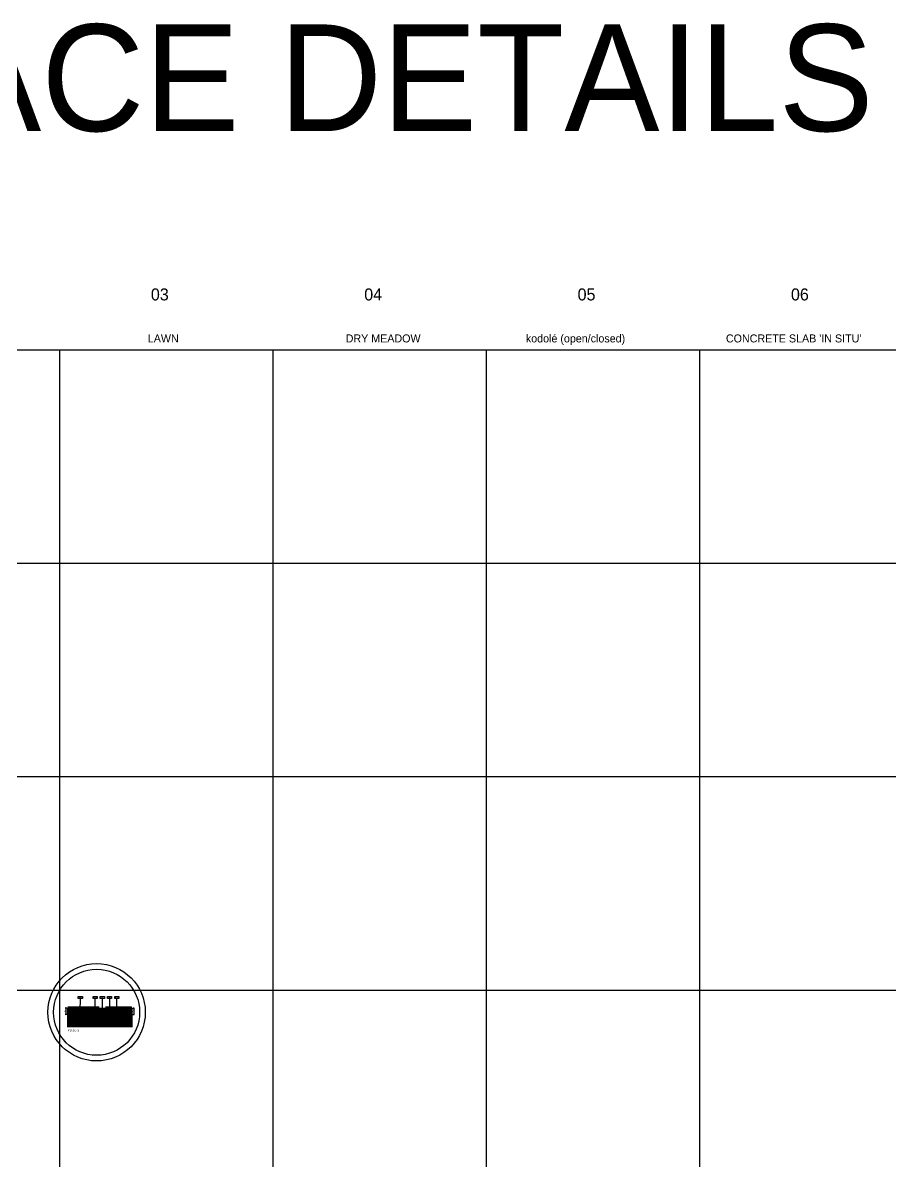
# Model space of a CAD drawing. Header units: metres. Extents: x -325 to 301, y -147 to 149.
# Drawn here: x 40.5 to 81.2, y 95.4 to 148.8 of the extents above; entities that cross this region are included whole.
import ezdxf

# ---------------------------------------------------------------- set-up
doc = ezdxf.new("R2010")
doc.units = ezdxf.units.M
doc.linetypes.add('ACAD_ISO03W100', pattern=[30, 12, -18])
doc.layers.get('Defpoints').update_dxf_attribs({"lineweight": 13})
doc.layers.add('-aux', color=50, linetype='Continuous', plot=False)
doc.layers.add('-AUX_MON', color=3, linetype='Continuous', plot=False)
doc.layers.add('0-TX-1_25', color=7, linetype='Continuous', true_color=0x3f4f7f)
doc.layers.add('3-TR-paviment fort', color=7, linetype='Continuous', true_color=0xd1d1d1)
for name, color, linetype in [('02-L-Geotextile', 32, 'Continuous'), ('1-SECCIÓ', 1, 'Continuous'), ('A-KEYPLAN_HATCH', 7, 'Continuous'), ('A_TEXT_2', 7, 'Continuous'), ('EIT_0 Llegenda', 7, 'Continuous'), ('EIT_3 TR terra vegetal', 45, 'Continuous')]:
    doc.layers.add(name, color=color, linetype=linetype)
doc.layers.add('03-TR-Paviment_04_Dry Meadow', color=7, linetype='Continuous', lineweight=5, true_color=0xd8dd88)
doc.layers.add('3-TR tot_u', color=7, linetype='Continuous', lineweight=5, true_color=0x787878)
for name, color, linetype, lineweight in [('1-CM', 7, 'Continuous', 0), ('3-TR Formigó', 252, 'Continuous', 0), ('3-TR Seleccionat', 44, 'Continuous', 0)]:
    doc.layers.add(name, color=color, linetype=linetype, lineweight=lineweight)
doc.styles.get("Standard").update_dxf_attribs({"font": 'arial.ttf'})
doc.styles.add('x-llegenda materials$0$ENGRAVERS', font='TT0586M.TTF')
doc.dimstyles.new('ISO-25', dxfattribs={"dimtxt": 0.1, "dimasz": 0.1, "dimexe": 0.1, "dimexo": 0.1, "dimgap": 0.1, "dimtad": 1, "dimdec": 0, "dimlfac": 100, "dimzin": 9, "dimtxsty": 'Standard', "dimblk": 'OBLIQUE', "dimcen": 0.1, "dimadec": 0, "dimazin": 0, "dimtfac": 1, "dimtdec": 0, "dimtmove": 0, "dimatfit": 3, "dimldrblk": 'OBLIQUE', "dimfxl": 1, "dimarcsym": 0})
pattern_1 = [(45, (20, -0.359431), (-0.0070710678, 0.0070710678), []), (135, (20, -0.359431), (-0.0070710678, -0.0070710678), [])]

# ---------------------------------------------------------------- blocks, each defined once
blk = doc.blocks.new('hatch keyplan 2')
at = {"layer": 'A-KEYPLAN_HATCH'}
blk.add_lwpolyline([(0, 0.0055), (0.0129, 0.0055), (0.0129, 0), (0, 0)], close=True, dxfattribs=at)
blk = doc.blocks.new('hatch keyplan')
at = {"layer": 'A-KEYPLAN_HATCH'}
blk.add_blockref('hatch keyplan 2', (1.4306, 0.8521), dxfattribs=at)
blk = doc.blocks.new('B-CB03')
at = {"layer": 'A-KEYPLAN_HATCH'}
blk.add_blockref('hatch keyplan', (-1.4306, -0.8521), dxfattribs=at)
at = {"layer": 'A_TEXT_2', "insert": (-0.0008, 0.004), "char_height": 0.0025, "attachment_point": 1}
blk.add_mtext_dynamic_manual_height_columns('\\pi0.00128;{\\fArial|b1|i0|c0|p34;B}CB-03', width=0.014562, gutter_width=0.015, heights=[0], dxfattribs=at)
blk = doc.blocks.new('B-CB01')
at = {"layer": 'A-KEYPLAN_HATCH'}
blk.add_blockref('hatch keyplan', (-1.4306, -0.8521), dxfattribs=at)
at = {"layer": 'A_TEXT_2', "insert": (-0.0008, 0.0041), "char_height": 0.0025, "attachment_point": 1}
blk.add_mtext_dynamic_manual_height_columns('\\pi0.00152;{\\fArial|b1|i0|c0|p34;B}CB-01', width=0.014562, gutter_width=0.015, heights=[0], dxfattribs=at)
blk = doc.blocks.new('K02')
at = {"layer": 'A-KEYPLAN_HATCH'}
blk.add_blockref('hatch keyplan', (-1.4306, -0.8521), dxfattribs=at)
at = {"layer": 'A_TEXT_2', "insert": (-0.0008, 0.004), "char_height": 0.0025, "attachment_point": 1}
blk.add_mtext_dynamic_manual_height_columns('\\pi0.00244;{\\fArial|b1|i0|c0|p34;K}C-03', width=0.014562, gutter_width=0.015, heights=[0], dxfattribs=at)
blk = doc.blocks.new('POINT')
at = {"layer": '0-TX-1_25'}
h = blk.add_hatch(dxfattribs=at)
h.set_pattern_fill('ANGLE', color=256)
h.set_pattern_definition([(0, (-83.747, -12.726), (0, 6.985), [5.08, -1.905]), (90, (-83.747, -12.726), (-6.985, 4e-16), [5.08, -1.905])])
edge = h.paths.add_edge_path()
edge.add_arc((0, 0), 0.0075, 0, 360)
h = blk.add_hatch(color=256, dxfattribs=at)
h.dxf.hatch_style = 1
edge = h.paths.add_edge_path()
edge.add_arc((0, 0), 0.0075, 0, 360)
blk.add_circle((0, 0), 0.0075, dxfattribs=at)
blk = doc.blocks.new('B-V02')
at = {"layer": 'A-KEYPLAN_HATCH'}
blk.add_blockref('hatch keyplan', (-1.4306, -0.8521), dxfattribs=at)
at = {"layer": 'A_TEXT_2', "insert": (-0.0008, 0.0041), "char_height": 0.0025, "attachment_point": 1}
blk.add_mtext_dynamic_manual_height_columns('\\pi0.00255;{\\fArial|b1|i0|c0|p34;B}V-02', width=0.014562, gutter_width=0.015, heights=[0], dxfattribs=at)
blk = doc.blocks.new('_Oblique')
at = {"color": 0, "lineweight": -2}
blk.add_line((-0.5, -0.5), (0.5, 0.5), dxfattribs=at)
blk = doc.blocks.new('*D975')
at = {"layer": '0-TX-1_25', "color": 0, "lineweight": -2, "transparency": 16777216}
for p, q in [((45.632, 102.614), (45.724, 102.614)), ((45.699, 102.614), (45.699, 102.314)), ((45.632, 102.314), (45.724, 102.314))]:
    blk.add_line(p, q, dxfattribs=at)
at = {"layer": 'Defpoints', "color": 0, "transparency": 16777216}
for p in [(45.607, 102.614), (45.607, 102.314), (45.699, 102.314)]:
    blk.add_point(p, dxfattribs=at)
at = {"layer": '0-TX-1_25', "color": 0, "lineweight": -2, "transparency": 16777216, "xscale": 0.025, "yscale": 0.025, "zscale": 0.025}
for p, rotation in [((45.699, 102.614), 90), ((45.699, 102.314), 270)]:
    blk.add_blockref('_Oblique', p, dxfattribs=dict(at, rotation=rotation))
at = {"layer": '0-TX-1_25', "color": 0, "transparency": 16777216, "insert": (45.656, 102.464), "char_height": 0.035, "attachment_point": 5, "rotation": 90}
blk.add_mtext('30', dxfattribs=at)
blk = doc.blocks.new('*D976')
at = {"layer": '0-TX-1_25', "color": 0, "lineweight": -2, "transparency": 16777216}
for p, q in [((42.573, 102.614), (42.484, 102.614)), ((42.509, 102.614), (42.509, 102.314)), ((42.573, 102.314), (42.484, 102.314))]:
    blk.add_line(p, q, dxfattribs=at)
at = {"layer": 'Defpoints', "color": 0, "transparency": 16777216}
for p in [(42.598, 102.614), (42.509, 102.314), (42.598, 102.314)]:
    blk.add_point(p, dxfattribs=at)
at = {"layer": '0-TX-1_25', "color": 0, "lineweight": -2, "transparency": 16777216, "xscale": 0.025, "yscale": 0.025, "zscale": 0.025}
for p, rotation in [((42.509, 102.614), 90), ((42.509, 102.314), 270)]:
    blk.add_blockref('_Oblique', p, dxfattribs=dict(at, rotation=rotation))
at = {"layer": '0-TX-1_25', "color": 0, "transparency": 16777216, "insert": (42.467, 102.464), "char_height": 0.035, "attachment_point": 5, "rotation": 90}
blk.add_mtext('30', dxfattribs=at)

msp = doc.modelspace()

# ---------------------------------------------------------------- hatches: boundary and pattern name
at = {"layer": '3-TR Formigó'}
h = msp.add_hatch(dxfattribs=at)
h.set_pattern_fill('ANSI31', color=256, scale=0.003, angle=234.1752, style=0)
h.set_pattern_definition([(279.17524, (47.16366, 102.213655), (0.00940313, 0.001518806), [])])
h.paths.add_polyline_path([(44.386, 102.502), (44.072, 102.502), (44.03, 102.314), (44.441, 102.314)])
at = {"layer": '3-TR Seleccionat'}
h = msp.add_hatch(dxfattribs=at)
h.set_pattern_fill('ANSI31', color=256, scale=0.002, angle=225, style=0)
h.set_pattern_definition([(270, (-172.460192, 49.4051484), (0.00635, -2e-18), [])])
h.paths.add_polyline_path([(45.607, 102.114), (45.607, 102.314), (43.989, 102.314), (42.598, 102.314), (42.598, 101.713), (45.607, 101.714)])
at = {"layer": '3-TR tot_u'}
h = msp.add_hatch(dxfattribs=at)
h.set_pattern_fill('AR-CONC', color=256, scale=9e-05, angle=90.2664)
h.set_pattern_definition([(140.266414, (-39.359153, 79.707074), (0.0013582613, 0.0164031132), [0.0017145, -0.0188595]), (85.266414, (-39.359153, 79.707074), (-0.0171801815, -0.0032518273), [0.0013716, -0.0150876526]), (190.71786, (-39.35904, 79.708441), (-0.0158219194, 0.0131512858), [0.0014571008, -0.016028122]), (136.450614, (-39.363725, 79.707053), (0.003670327, 0.024414444), [0.00257175, -0.02828925]), (186.901972, (-39.36342, 79.709088), (-0.0223674596, 0.021262598), [0.002185652, -0.024042205]), (81.450565, (-39.363725, 79.707053), (-0.0223674596, 0.021262598), [0.002057397, -0.022631376]), (111.266414, (-39.362592, 79.709344), (0.0091403206, 0.0136879438), [0.0017145, -0.0188595]), (56.266414, (-39.362592, 79.709344), (-0.0166026007, 0.0054850432), [0.0013716, -0.0150876]), (161.71786, (-39.36183, 79.710485), (-0.0074622802, 0.019172987), [0.0014571008, -0.0160280944]), (127.766414, (-39.359153, 79.7070743), (-0.00761116375, 0.0002425866), [0, -0.01490472, 0, -0.0153162, 0, -0.01514475]), (97.766414, (-39.359153, 79.707074), (-0.009044117, 0.0059717809), [0, -0.00873252, 0, -0.01456182, 0, -0.00577215]), (57.766414, (-39.359129, 79.7019766), (0.0004588393, 0.012205419), [0, -0.005715, 0, -0.0178308, 0, -0.0236601]), (47.766414, (-39.359119, 79.699691), (-0.0023503487, 0.0133208417), [0, -0.0074295, 0, -0.01184148, 0, -0.0168021])])
h.paths.add_polyline_path([(44.386, 102.502), (44.379, 102.534), (44.079, 102.534), (44.072, 102.502)])
at = {"layer": '3-TR-paviment fort'}
msp.add_hatch(color=256, dxfattribs=at).paths.add_polyline_path([(44.079, 102.614), (44.379, 102.613), (44.379, 102.533), (44.08, 102.534)])
at = {"layer": 'EIT_3 TR terra vegetal'}
h = msp.add_hatch(dxfattribs=at)
h.set_pattern_fill('_USER', color=256, scale=0.01, angle=45, style=0, double=1, pattern_type=0)
h.set_pattern_definition(pattern_1)
h.paths.add_polyline_path([(44.03, 102.314), (44.08, 102.534), (44.079, 102.614), (42.598, 102.614), (42.598, 102.314)])
h = msp.add_hatch(dxfattribs=at)
h.set_pattern_fill('_USER', color=256, scale=0.01, angle=45, style=0, double=1, pattern_type=0)
h.set_pattern_definition(pattern_1)
h.paths.add_polyline_path([(45.607, 102.314), (45.607, 102.614), (44.379, 102.614), (44.379, 102.534), (44.441, 102.314)])

# ---------------------------------------------------------------- linework, layer by layer
at = {"layer": '-aux'}
for points in [[(12.234, 133.457), (142.234, 133.457)], [(42.234, 3.457), (42.234, 133.457)], [(52.234, 3.457), (52.234, 133.457)], [(62.234, 3.457), (62.234, 133.457)], [(72.234, 3.457), (72.234, 133.457)], [(12.234, 123.457), (142.234, 123.457)], [(12.234, 113.457), (142.234, 113.457)], [(12.234, 103.457), (142.234, 103.457)]]:
    msp.add_lwpolyline(points, dxfattribs=at)
at = {"layer": '-AUX_MON'}
for radius in [2.282, 2.014]:
    msp.add_circle((43.957, 102.414), radius, dxfattribs=at)
at = {"layer": '0-TX-1_25'}
for points in [[(43.193, 102.486), (43.195, 103.064)], [(44.098, 102.437), (43.896, 102.518), (43.896, 103.064)], [(44.229, 102.61), (44.23, 103.064)], [(44.35, 102.518), (44.573, 102.655), (44.573, 103.064)], [(44.909, 102.494), (44.909, 103.064)], [(42.598, 102.614), (42.598, 102.514)]]:
    msp.add_lwpolyline(points, dxfattribs=at)
at = {"layer": '02-L-Geotextile', "linetype": 'ACAD_ISO03W100', "ltscale": 0.002, "const_width": 0.005, "elevation": 0}
for points in [[(42.598, 102.314), (44.03, 102.314)], [(44.441, 102.314), (45.607, 102.314)]]:
    msp.add_lwpolyline(points, dxfattribs=at)
at = {"layer": '03-TR-Paviment_04_Dry Meadow'}
for p, q in [((42.617, 102.683), (42.606, 102.576)), ((42.631, 102.682), (42.629, 102.585)), ((42.642, 102.683), (42.643, 102.568)), ((42.659, 102.683), (42.648, 102.576)), ((42.671, 102.678), (42.671, 102.563)), ((42.688, 102.678), (42.677, 102.571)), ((42.701, 102.677), (42.699, 102.58)), ((42.712, 102.678), (42.713, 102.563)), ((42.73, 102.678), (42.718, 102.571)), ((42.743, 102.677), (42.741, 102.58)), ((42.754, 102.678), (42.755, 102.563)), ((42.771, 102.678), (42.76, 102.571)), ((42.791, 102.683), (42.78, 102.576)), ((42.804, 102.682), (42.802, 102.585)), ((42.815, 102.683), (42.816, 102.568)), ((42.833, 102.683), (42.821, 102.576)), ((42.844, 102.678), (42.845, 102.563)), ((42.861, 102.678), (42.85, 102.571)), ((42.875, 102.677), (42.873, 102.58)), ((42.886, 102.678), (42.886, 102.563)), ((42.903, 102.678), (42.892, 102.571)), ((42.917, 102.677), (42.914, 102.58)), ((42.927, 102.678), (42.928, 102.563)), ((42.945, 102.678), (42.933, 102.571)), ((42.958, 102.677), (42.956, 102.58)), ((42.969, 102.678), (42.97, 102.562)), ((42.986, 102.678), (42.975, 102.57)), ((43, 102.677), (42.998, 102.58)), ((43.011, 102.677), (43.011, 102.562)), ((43.028, 102.678), (43.017, 102.57)), ((43.042, 102.676), (43.039, 102.58)), ((43.059, 102.683), (43.048, 102.576)), ((43.073, 102.682), (43.071, 102.585)), ((43.084, 102.683), (43.084, 102.568)), ((43.101, 102.683), (43.09, 102.576)), ((43.112, 102.678), (43.113, 102.563)), ((43.13, 102.678), (43.118, 102.571)), ((43.143, 102.677), (43.141, 102.58)), ((43.154, 102.678), (43.155, 102.563)), ((43.171, 102.678), (43.16, 102.571)), ((43.185, 102.677), (43.183, 102.58)), ((43.196, 102.678), (43.196, 102.563)), ((43.213, 102.678), (43.202, 102.571)), ((43.233, 102.683), (43.221, 102.576)), ((43.246, 102.682), (43.244, 102.585)), ((43.257, 102.683), (43.258, 102.568)), ((43.274, 102.683), (43.263, 102.576)), ((43.286, 102.678), (43.286, 102.563)), ((43.303, 102.678), (43.292, 102.571)), ((43.317, 102.677), (43.315, 102.58)), ((43.327, 102.678), (43.328, 102.563)), ((43.345, 102.678), (43.333, 102.571)), ((43.358, 102.677), (43.356, 102.58)), ((43.369, 102.678), (43.37, 102.563)), ((43.386, 102.678), (43.375, 102.571)), ((43.4, 102.677), (43.398, 102.58)), ((43.411, 102.678), (43.411, 102.562)), ((43.428, 102.678), (43.417, 102.57)), ((43.442, 102.677), (43.44, 102.58)), ((43.452, 102.677), (43.453, 102.562)), ((43.47, 102.678), (43.459, 102.57)), ((43.483, 102.676), (43.481, 102.58)), ((43.501, 102.683), (43.49, 102.576)), ((43.515, 102.682), (43.513, 102.585)), ((43.525, 102.683), (43.526, 102.568)), ((43.543, 102.683), (43.531, 102.576)), ((43.554, 102.678), (43.555, 102.563)), ((43.571, 102.678), (43.56, 102.571)), ((43.585, 102.677), (43.583, 102.58)), ((43.596, 102.678), (43.597, 102.563)), ((43.613, 102.678), (43.602, 102.571)), ((43.627, 102.677), (43.625, 102.58)), ((43.637, 102.678), (43.638, 102.563)), ((43.655, 102.678), (43.644, 102.571)), ((43.674, 102.683), (43.663, 102.576)), ((43.688, 102.682), (43.686, 102.585)), ((43.699, 102.683), (43.699, 102.568)), ((43.716, 102.683), (43.705, 102.576)), ((43.727, 102.678), (43.728, 102.563)), ((43.745, 102.678), (43.734, 102.571)), ((43.758, 102.677), (43.756, 102.58)), ((43.769, 102.678), (43.77, 102.563)), ((43.786, 102.678), (43.775, 102.571)), ((43.8, 102.677), (43.798, 102.58)), ((43.811, 102.678), (43.812, 102.563)), ((43.828, 102.678), (43.817, 102.571)), ((43.842, 102.677), (43.84, 102.58)), ((43.852, 102.678), (43.853, 102.562)), ((43.87, 102.678), (43.859, 102.57)), ((43.883, 102.677), (43.881, 102.58)), ((43.894, 102.677), (43.895, 102.562)), ((43.911, 102.678), (43.9, 102.57)), ((43.925, 102.676), (43.923, 102.58)), ((43.942, 102.678), (43.943, 102.563)), ((43.96, 102.678), (43.948, 102.571)), ((43.973, 102.677), (43.971, 102.58)), ((43.984, 102.678), (43.985, 102.563)), ((44.001, 102.678), (43.99, 102.571)), ((44.015, 102.677), (44.013, 102.58)), ((44.026, 102.678), (44.026, 102.563)), ((44.043, 102.678), (44.032, 102.571)), ((44.057, 102.677), (44.055, 102.58)), ((44.067, 102.678), (44.068, 102.562)), ((44.392, 102.678), (44.391, 102.562)), ((44.402, 102.677), (44.404, 102.58)), ((44.416, 102.678), (44.427, 102.571)), ((44.433, 102.678), (44.433, 102.563)), ((44.444, 102.677), (44.446, 102.58)), ((44.458, 102.678), (44.469, 102.571)), ((44.475, 102.678), (44.474, 102.563)), ((44.486, 102.677), (44.488, 102.58)), ((44.499, 102.678), (44.51, 102.571)), ((44.517, 102.678), (44.516, 102.563)), ((44.534, 102.676), (44.536, 102.58)), ((44.548, 102.678), (44.559, 102.57)), ((44.565, 102.677), (44.564, 102.562)), ((44.576, 102.677), (44.578, 102.58)), ((44.589, 102.678), (44.6, 102.57)), ((44.606, 102.678), (44.606, 102.562)), ((44.617, 102.677), (44.619, 102.58)), ((44.631, 102.678), (44.642, 102.571)), ((44.648, 102.678), (44.647, 102.563)), ((44.659, 102.677), (44.661, 102.58)), ((44.673, 102.678), (44.684, 102.571)), ((44.69, 102.678), (44.689, 102.563)), ((44.701, 102.677), (44.703, 102.58)), ((44.714, 102.678), (44.725, 102.571)), ((44.731, 102.678), (44.731, 102.563)), ((44.743, 102.683), (44.754, 102.576)), ((44.76, 102.683), (44.76, 102.568)), ((44.771, 102.682), (44.773, 102.585)), ((44.785, 102.683), (44.796, 102.576)), ((44.804, 102.678), (44.815, 102.571)), ((44.821, 102.678), (44.821, 102.563)), ((44.832, 102.677), (44.834, 102.58)), ((44.846, 102.678), (44.857, 102.571)), ((44.863, 102.678), (44.862, 102.563)), ((44.874, 102.677), (44.876, 102.58)), ((44.888, 102.678), (44.899, 102.571)), ((44.905, 102.678), (44.904, 102.563)), ((44.916, 102.683), (44.927, 102.576)), ((44.934, 102.683), (44.933, 102.568)), ((44.944, 102.682), (44.946, 102.585)), ((44.958, 102.683), (44.969, 102.576)), ((44.976, 102.676), (44.978, 102.58)), ((44.989, 102.678), (45, 102.57)), ((45.007, 102.677), (45.006, 102.562)), ((45.017, 102.677), (45.019, 102.58)), ((45.031, 102.678), (45.042, 102.57)), ((45.048, 102.678), (45.047, 102.562)), ((45.059, 102.677), (45.061, 102.58)), ((45.073, 102.678), (45.084, 102.571)), ((45.09, 102.678), (45.089, 102.563)), ((45.101, 102.677), (45.103, 102.58)), ((45.114, 102.678), (45.125, 102.571)), ((45.132, 102.678), (45.131, 102.563)), ((45.142, 102.677), (45.144, 102.58)), ((45.156, 102.678), (45.167, 102.571)), ((45.173, 102.678), (45.173, 102.563)), ((45.185, 102.683), (45.196, 102.576)), ((45.202, 102.683), (45.201, 102.568)), ((45.213, 102.682), (45.215, 102.585)), ((45.226, 102.683), (45.238, 102.576)), ((45.246, 102.678), (45.257, 102.571)), ((45.263, 102.678), (45.263, 102.563)), ((45.274, 102.677), (45.276, 102.58)), ((45.288, 102.678), (45.299, 102.571)), ((45.305, 102.678), (45.304, 102.563)), ((45.316, 102.677), (45.318, 102.58)), ((45.329, 102.678), (45.34, 102.571)), ((45.347, 102.678), (45.346, 102.563)), ((45.358, 102.683), (45.369, 102.576)), ((45.375, 102.683), (45.375, 102.568)), ((45.386, 102.682), (45.388, 102.585)), ((45.4, 102.683), (45.411, 102.576)), ((45.417, 102.676), (45.419, 102.58)), ((45.431, 102.678), (45.442, 102.57)), ((45.448, 102.677), (45.448, 102.562)), ((45.459, 102.677), (45.461, 102.58)), ((45.473, 102.678), (45.484, 102.57)), ((45.49, 102.678), (45.489, 102.562)), ((45.501, 102.677), (45.503, 102.58)), ((45.514, 102.678), (45.526, 102.571)), ((45.532, 102.678), (45.531, 102.563)), ((45.542, 102.677), (45.544, 102.58)), ((45.556, 102.678), (45.567, 102.571)), ((45.573, 102.678), (45.573, 102.563)), ((45.584, 102.677), (45.586, 102.58))]:
    msp.add_line(p, q, dxfattribs=at)
at = {"layer": '1-CM'}
for p, q in [((44.072, 102.502), (44.03, 102.314)), ((44.386, 102.502), (44.072, 102.502)), ((44.441, 102.314), (44.386, 102.502))]:
    msp.add_line(p, q, dxfattribs=at)
for points in [[(44.079, 102.614), (42.598, 102.614)], [(44.079, 102.534), (44.079, 102.534), (44.079, 102.614)], [(44.08, 102.534), (44.379, 102.533)], [(44.379, 102.614), (45.607, 102.614)], [(45.607, 102.314), (42.598, 102.314)]]:
    msp.add_lwpolyline(points, dxfattribs=at)
for points in [[(44.386, 102.502), (44.379, 102.534), (44.079, 102.534), (44.072, 102.502)], [(44.379, 102.533), (44.08, 102.534), (44.079, 102.614), (44.379, 102.613)]]:
    msp.add_lwpolyline(points, close=True, dxfattribs=at)
at = {"layer": '1-SECCIÓ'}
for p, q in [((42.598, 102.614), (42.598, 101.713)), ((45.607, 102.614), (45.607, 101.713))]:
    msp.add_line(p, q, dxfattribs=at)

# ---------------------------------------------------------------- block references
at = {"color": 244, "true_color": 0x991b1e, "xscale": 14.99999999999007, "yscale": 14.99999999999007, "zscale": 14.99999999999007}
msp.add_blockref('K02', (44.126, 103.064), dxfattribs=at)
at = {"layer": '0-TX-1_25'}
for name, p, xscale, yscale, zscale in [('B-V02', (43.098, 103.064), 15, 15, 15), ('B-CB03', (43.793, 103.064), 14.99999999999999, 14.99999999999999, 14.99999999999999), ('B-CB01', (44.465, 103.064), 15, 15, 15), ('B-V02', (44.809, 103.064), 15, 15, 15)]:
    msp.add_blockref(name, p, dxfattribs=dict(at, xscale=xscale, yscale=yscale, zscale=zscale))
for p in [(43.193, 102.486), (44.229, 102.61), (44.35, 102.518), (44.909, 102.494), (44.098, 102.437)]:
    msp.add_blockref('POINT', p, dxfattribs=at)

# ---------------------------------------------------------------- texts
at = {"layer": '-aux', "insert": (42.603, 101.62), "char_height": 0.1, "width": 19.2101, "attachment_point": 1, "style": 'x-llegenda materials$0$ENGRAVERS'}
msp.add_mtext('PD.3C-1', dxfattribs=at)
at = {"layer": 'EIT_0 Llegenda', "attachment_point": 1, "style": 'x-llegenda materials$0$ENGRAVERS'}
for s, insert, char_height, width in [('INTERFACE DETAILS', (12.761, 148.716), 5, 112.20229), ('03', (46.5, 136.34), 0.5625, 28.81515), ('04', (56.5, 136.34), 0.5625, 28.81515), ('05', (66.5, 136.34), 0.5625, 28.81515), ('06', (76.5, 136.34), 0.5625, 28.81515), ('LAWN', (46.356, 134.184), 0.375, 19.2101), ('DRY MEADOW', (55.63, 134.184), 0.375, 19.2101), ('kodolé (open/closed)', (64.074, 134.184), 0.375, 19.2101), ("CONCRETE SLAB 'IN SITU'", (73.451, 134.184), 0.375, 19.2101)]:
    msp.add_mtext(s, dxfattribs=dict(at, insert=insert, char_height=char_height, width=width))

# ---------------------------------------------------------------- dimensions: what is measured, and where the dimension line sits
at = {"layer": '0-TX-1_25'}
for base, p1, p2, picture, middle in [((42.509, 102.314), (42.598, 102.614), (42.598, 102.314), '*D976', (42.467, 102.464)), ((45.699, 102.314), (45.607, 102.614), (45.607, 102.314), '*D975', (45.656, 102.464))]:
    dim = msp.add_linear_dim(base=base, p1=p1, p2=p2, angle=90, dimstyle='ISO-25', override={"dimtxt": 0.035, "dimasz": 0.025, "dimexe": 0.025, "dimexo": 0.025, "dimgap": 0.025, "dimblk1": 'Oblique', "dimblk2": 'Oblique', "dimsah": 1, "dimfxl": 0.1, "dimfxlon": 1, "dimarcsym": 1}, dxfattribs=at)
    dim.commit()
    dim.dimension.update_dxf_attribs({"geometry": picture, "text_midpoint": middle})

doc.saveas('drawing.dxf')
